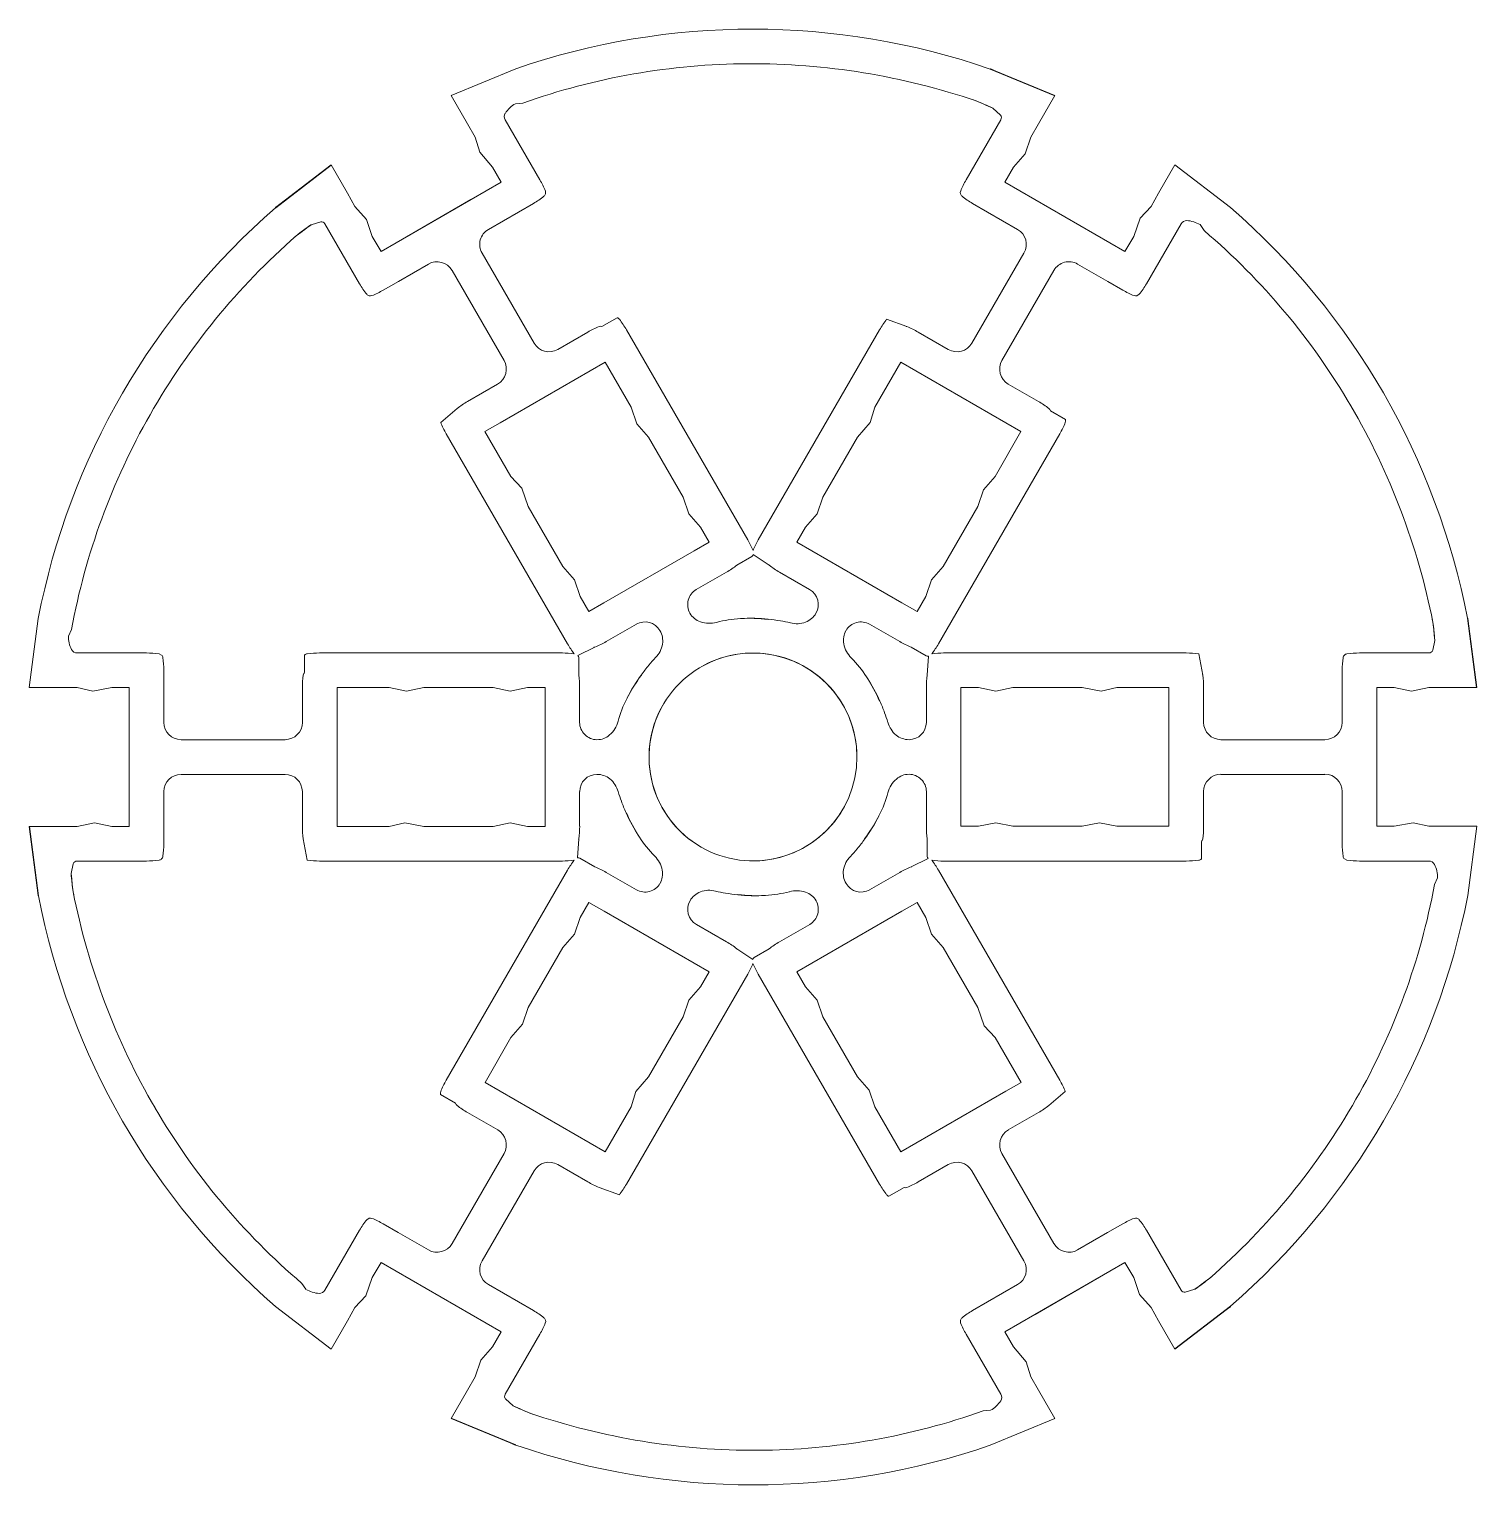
# Model space of a CAD drawing. Header units: millimetres. Extents: x 111 to 659, y 345 to 953.
# Drawn here: x 111.22 to 152.86, y 543.03 to 584.9 of the extents above; entities that cross this region are included whole.
import ezdxf

# ---------------------------------------------------------------- set-up
doc = ezdxf.new("R2010")
doc.units = ezdxf.units.MM
doc.header["$MEASUREMENT"] = 0
doc.layers.get('0').update_dxf_attribs({"linetype": 'CONTINUOUS', "lineweight": 0})

msp = doc.modelspace()

# ---------------------------------------------------------------- linework, layer by layer
for p, q in [((125.217, 583.76), (123.36, 582.991)), ((138.87, 583.759), (138.86, 583.753)), ((138.86, 583.753), (138.947, 583.725)), ((140.72, 582.986), (138.86, 583.753)), ((140.723, 582.992), (138.867, 583.76)), ((138.947, 583.725), (138.87, 583.759)), ((123.36, 582.991), (123.831, 582.176)), ((138.384, 582.863), (138.384, 582.863)), ((138.456, 582.838), (138.456, 582.838)), ((140.253, 582.177), (140.723, 582.992)), ((125.211, 582.756), (125.42, 582.772)), ((139.159, 582.43), (138.943, 582.625)), ((123.831, 582.176), (124.05, 581.796)), ((125.912, 580.568), (124.915, 582.296)), ((139.17, 582.295), (138.173, 580.568)), ((140.033, 581.797), (140.253, 582.177)), ((124.05, 581.796), (124.19, 581.357)), ((139.871, 581.316), (140.033, 581.797)), ((124.19, 581.357), (124.548, 580.934)), ((139.536, 580.934), (139.871, 581.316)), ((119.906, 580.997), (118.312, 579.773)), ((119.909, 580.991), (118.315, 579.764)), ((120.376, 580.182), (119.906, 580.997)), ((124.548, 580.934), (124.798, 580.5)), ((139.285, 580.501), (139.536, 580.934)), ((144.178, 580.997), (143.707, 580.182)), ((145.772, 579.773), (144.178, 580.997)), ((124.365, 580.25), (124.798, 580.5)), ((139.285, 580.501), (139.718, 580.251)), ((120.596, 579.802), (120.376, 580.182)), ((124.365, 580.25), (121.777, 578.756)), ((123.932, 580), (121.777, 578.756)), ((124.365, 580.25), (123.932, 580)), ((126.071, 580.241), (126.076, 580.16)), ((142.307, 578.756), (139.718, 580.251)), ((141.874, 579.006), (139.718, 580.251)), ((143.707, 580.182), (143.488, 579.802)), ((118.315, 579.764), (118.382, 579.825)), ((118.382, 579.825), (118.315, 579.775)), ((118.315, 579.775), (118.315, 579.764)), ((120.931, 579.421), (120.596, 579.802)), ((124.432, 579.139), (125.297, 579.638)), ((125.73, 579.888), (125.297, 579.638)), ((138.356, 579.888), (138.789, 579.638)), ((138.789, 579.638), (139.652, 579.139)), ((143.488, 579.802), (143.178, 579.462)), ((119.61, 579.361), (119.333, 579.271)), ((119.732, 579.303), (120.729, 577.576)), ((121.093, 578.94), (120.931, 579.421)), ((143.178, 579.462), (142.99, 578.94)), ((143.355, 577.576), (144.353, 579.303)), ((144.899, 579.277), (145.018, 579.104)), ((118.847, 578.906), (118.847, 578.906)), ((118.905, 578.956), (118.905, 578.956)), ((121.344, 578.506), (121.093, 578.94)), ((121.344, 578.506), (121.777, 578.756)), ((142.307, 578.756), (141.874, 579.006)), ((142.307, 578.756), (142.74, 578.506)), ((142.99, 578.94), (142.74, 578.506)), ((125.745, 575.869), (124.25, 578.459)), ((139.834, 578.459), (138.339, 575.869)), ((121.843, 577.644), (122.706, 578.143)), ((123.387, 577.961), (124.882, 575.371)), ((139.202, 575.371), (140.697, 577.961)), ((141.377, 578.143), (142.242, 577.644)), ((121.41, 577.394), (121.843, 577.644)), ((142.675, 577.394), (142.242, 577.644)), ((143.152, 577.275), (143.084, 577.23)), ((127.698, 576.35), (128.131, 576.6)), ((135.886, 576.555), (136.468, 576.345)), ((127.29, 576.186), (126.425, 575.687)), ((131.892, 570.21), (128.403, 576.254)), ((135.682, 576.254), (132.192, 570.21)), ((137.659, 575.687), (136.796, 576.186)), ((127.355, 575.071), (127.788, 575.321)), ((127.788, 575.321), (128.535, 574.028)), ((135.548, 574.028), (136.295, 575.322)), ((136.728, 575.072), (136.295, 575.322)), ((124.767, 573.577), (127.355, 575.071)), ((127.355, 575.071), (127.355, 575.071)), ((136.728, 575.072), (139.316, 573.577)), ((124.699, 574.691), (123.836, 574.192)), ((140.249, 574.192), (139.384, 574.691)), ((123.061, 573.589), (123.534, 573.988)), ((128.535, 574.028), (128.699, 573.547)), ((135.409, 573.588), (135.548, 574.028)), ((140.595, 573.92), (141.028, 573.67)), ((123.22, 573.262), (126.71, 567.218)), ((124.767, 573.577), (124.334, 573.327)), ((125.081, 572.033), (124.334, 573.327)), ((128.699, 573.547), (129.033, 573.165)), ((135.05, 573.166), (135.409, 573.588)), ((137.375, 567.217), (140.865, 573.261)), ((139.749, 573.327), (139.002, 572.034)), ((139.316, 573.577), (139.316, 573.577)), ((139.316, 573.577), (139.749, 573.327)), ((129.033, 573.165), (130.03, 571.438)), ((134.053, 571.438), (135.05, 573.166)), ((125.392, 571.693), (125.081, 572.033)), ((139.002, 572.034), (138.668, 571.652)), ((125.579, 571.171), (125.392, 571.693)), ((138.668, 571.652), (138.505, 571.171)), ((126.576, 569.443), (125.579, 571.171)), ((130.03, 571.438), (130.194, 570.957)), ((133.89, 570.957), (134.053, 571.438)), ((138.505, 571.171), (137.507, 569.444)), ((130.194, 570.957), (130.528, 570.575)), ((133.555, 570.576), (133.89, 570.957)), ((130.528, 570.575), (130.779, 570.142)), ((133.305, 570.142), (133.555, 570.576)), ((130.346, 569.892), (127.757, 568.397)), ((130.346, 569.892), (130.779, 570.142)), ((133.738, 569.892), (133.305, 570.142)), ((136.326, 568.398), (133.738, 569.892)), ((126.911, 569.062), (126.576, 569.443)), ((132.011, 569.734), (131.578, 569.484)), ((132.051, 569.786), (132.506, 569.483)), ((137.507, 569.444), (137.173, 569.062)), ((127.074, 568.581), (126.911, 569.062)), ((130.412, 568.781), (131.277, 569.28)), ((132.808, 569.279), (133.671, 568.781)), ((137.173, 569.062), (137.009, 568.582)), ((127.324, 568.147), (127.074, 568.581)), ((127.757, 568.397), (127.324, 568.147)), ((136.326, 568.398), (136.759, 568.148)), ((137.009, 568.582), (136.759, 568.148)), ((111.487, 567.952), (111.224, 565.96)), ((127.823, 567.286), (128.687, 567.784)), ((135.397, 567.784), (136.262, 567.285)), ((151.578, 567.922), (151.578, 567.922)), ((151.593, 567.847), (151.593, 567.847)), ((152.587, 567.955), (152.607, 567.866)), ((152.597, 567.949), (152.587, 567.955)), ((152.853, 565.96), (152.587, 567.955)), ((152.86, 565.96), (152.597, 567.953)), ((152.607, 567.866), (152.597, 567.949)), ((112.354, 567.445), (112.444, 567.634)), ((114.599, 566.958), (112.604, 566.958)), ((114.961, 566.932), (115.034, 566.896)), ((126.559, 566.958), (119.58, 566.958)), ((127.006, 566.884), (127.496, 567.127)), ((132.042, 566.956), (132.042, 566.956)), ((137.022, 566.876), (136.589, 567.126)), ((144.504, 566.957), (137.525, 566.957)), ((144.866, 566.932), (144.976, 566.322)), ((151.48, 566.957), (149.486, 566.957)), ((151.591, 567.034), (151.652, 567.319)), ((119.145, 566.396), (119.145, 566.896)), ((127.032, 566.823), (127.032, 566.323)), ((137.087, 566.868), (137.052, 566.322)), ((115.096, 566.46), (115.096, 565.96)), ((148.988, 566.459), (148.988, 565.959)), ((111.224, 565.96), (112.165, 565.96)), ((112.165, 565.96), (112.604, 565.96)), ((112.604, 565.96), (113.054, 565.861)), ((113.054, 565.861), (113.6, 565.96)), ((113.6, 565.96), (114.101, 565.96)), ((114.101, 565.46), (114.101, 565.96)), ((115.096, 564.962), (115.096, 565.96)), ((119.082, 565.96), (119.082, 564.962)), ((120.081, 565.96), (121.575, 565.96)), ((120.081, 565.46), (120.081, 565.96)), ((121.575, 565.96), (122.073, 565.861)), ((122.073, 565.861), (122.571, 565.96)), ((122.571, 565.96), (124.565, 565.96)), ((124.565, 565.96), (125.063, 565.861)), ((125.063, 565.861), (125.561, 565.96)), ((125.561, 565.96), (126.062, 565.96)), ((126.062, 565.46), (126.062, 565.96)), ((127.057, 564.962), (127.057, 565.96)), ((137.027, 565.959), (137.027, 564.962)), ((138.023, 565.96), (138.523, 565.96)), ((138.023, 565.46), (138.023, 565.96)), ((138.523, 565.96), (139.021, 565.861)), ((139.021, 565.861), (139.519, 565.96)), ((139.519, 565.96), (141.513, 565.96)), ((141.513, 565.96), (142.059, 565.861)), ((142.059, 565.861), (142.509, 565.96)), ((142.509, 565.96), (144.003, 565.96)), ((144.003, 565.46), (144.003, 565.96)), ((145.002, 564.962), (145.002, 565.959)), ((148.988, 565.959), (148.988, 564.962)), ((149.983, 565.96), (150.484, 565.96)), ((149.983, 565.96), (149.983, 565.46)), ((150.484, 565.96), (150.982, 565.861)), ((150.982, 565.861), (151.48, 565.96)), ((151.48, 565.96), (151.919, 565.96)), ((151.919, 565.96), (152.86, 565.96)), ((114.101, 565.46), (114.101, 562.471)), ((114.101, 565.46), (114.101, 564.96)), ((120.081, 562.471), (120.081, 565.46)), ((120.081, 565.46), (120.081, 565.46)), ((126.062, 565.46), (126.062, 562.471)), ((129.452, 565.461), (129.452, 565.461)), ((134.632, 565.461), (134.632, 565.461)), ((138.023, 562.472), (138.023, 565.46)), ((144.003, 565.46), (144.003, 562.472)), ((149.983, 562.472), (149.983, 565.46)), ((149.983, 562.972), (149.983, 565.46)), ((114.101, 564.96), (114.101, 562.471)), ((118.585, 564.464), (115.594, 564.464)), ((148.49, 564.464), (145.499, 564.464)), ((115.594, 563.467), (118.585, 563.467)), ((145.499, 563.467), (148.49, 563.467)), ((115.096, 561.972), (115.096, 562.969)), ((119.082, 562.969), (119.082, 561.972)), ((127.057, 561.972), (127.057, 562.969)), ((137.027, 562.97), (137.027, 561.971)), ((145.002, 561.971), (145.002, 562.97)), ((148.988, 562.97), (148.988, 561.971)), ((149.983, 562.472), (149.983, 562.972)), ((114.101, 561.971), (114.101, 562.471)), ((120.081, 562.471), (120.081, 561.971)), ((126.062, 562.471), (126.062, 561.971)), ((129.452, 562.47), (129.452, 562.47)), ((134.632, 562.47), (134.632, 562.47)), ((138.023, 562.472), (138.023, 561.972)), ((144.003, 562.472), (144.003, 562.472)), ((144.003, 562.472), (144.003, 561.972)), ((149.983, 562.472), (149.983, 561.972)), ((111.224, 561.971), (111.487, 559.979)), ((112.165, 561.971), (111.224, 561.971)), ((111.231, 561.971), (111.497, 559.976)), ((112.604, 561.971), (112.165, 561.971)), ((113.102, 562.07), (112.604, 561.971)), ((113.6, 561.971), (113.102, 562.07)), ((114.101, 561.971), (113.6, 561.971)), ((115.096, 561.472), (115.096, 561.972)), ((121.575, 561.971), (120.081, 561.971)), ((122.025, 562.07), (121.575, 561.971)), ((122.571, 561.971), (122.025, 562.07)), ((124.565, 561.971), (122.571, 561.971)), ((125.063, 562.07), (124.565, 561.971)), ((125.561, 561.971), (125.063, 562.07)), ((126.062, 561.971), (125.561, 561.971)), ((138.523, 561.972), (138.023, 561.972)), ((139.021, 562.07), (138.523, 561.972)), ((139.519, 561.972), (139.021, 562.07)), ((141.513, 561.972), (139.519, 561.972)), ((142.011, 562.07), (141.513, 561.972)), ((142.509, 561.972), (142.011, 562.07)), ((144.003, 561.972), (142.509, 561.972)), ((148.988, 561.471), (148.988, 561.971)), ((150.484, 561.972), (149.983, 561.972)), ((151.03, 562.07), (150.484, 561.972)), ((151.48, 561.972), (151.03, 562.07)), ((151.919, 561.972), (151.48, 561.972)), ((152.86, 561.972), (151.919, 561.972)), ((152.597, 559.979), (152.86, 561.972)), ((119.218, 561), (119.108, 561.609)), ((126.997, 561.063), (127.032, 561.609)), ((137.052, 561.108), (137.052, 561.608)), ((144.939, 561.535), (144.939, 561.035)), ((112.493, 560.897), (112.433, 560.612)), ((112.604, 560.974), (114.599, 560.974)), ((119.58, 560.974), (126.559, 560.974)), ((126.709, 560.714), (123.22, 554.67)), ((127.062, 561.055), (127.495, 560.805)), ((128.687, 560.147), (127.822, 560.646)), ((132.042, 560.975), (132.042, 560.975)), ((136.261, 560.645), (135.397, 560.147)), ((137.078, 561.048), (136.588, 560.805)), ((140.864, 554.669), (137.374, 560.713)), ((137.525, 560.973), (144.504, 560.973)), ((149.123, 560.999), (149.05, 561.035)), ((149.486, 560.973), (151.48, 560.973)), ((151.73, 560.486), (151.64, 560.297)), ((111.497, 559.976), (111.477, 560.066)), ((111.477, 560.066), (111.487, 559.982)), ((111.487, 559.982), (111.497, 559.976)), ((112.491, 560.084), (112.491, 560.084)), ((112.506, 560.009), (112.506, 560.009)), ((127.075, 559.35), (127.325, 559.783)), ((127.758, 559.533), (127.325, 559.783)), ((127.758, 559.533), (130.346, 558.039)), ((133.738, 558.039), (136.327, 559.534)), ((136.327, 559.534), (136.76, 559.784)), ((136.76, 559.784), (137.01, 559.35)), ((126.911, 558.869), (127.075, 559.35)), ((131.276, 558.652), (130.413, 559.15)), ((133.672, 559.151), (132.807, 558.651)), ((137.01, 559.35), (137.173, 558.869)), ((126.577, 558.487), (126.911, 558.869)), ((137.173, 558.869), (137.508, 558.488)), ((125.579, 556.76), (126.577, 558.487)), ((132.033, 558.145), (131.578, 558.448)), ((132.073, 558.198), (132.506, 558.448)), ((137.508, 558.488), (138.505, 556.761)), ((128.402, 551.678), (131.892, 557.722)), ((130.346, 558.039), (130.779, 557.789)), ((130.779, 557.789), (130.529, 557.355)), ((132.192, 557.721), (135.681, 551.677)), ((133.738, 558.039), (133.305, 557.789)), ((133.556, 557.356), (133.305, 557.789)), ((130.529, 557.355), (130.194, 556.974)), ((133.89, 556.974), (133.556, 557.356)), ((130.194, 556.974), (130.031, 556.493)), ((134.054, 556.493), (133.89, 556.974)), ((125.416, 556.28), (125.579, 556.76)), ((130.031, 556.493), (129.034, 554.766)), ((135.051, 554.766), (134.054, 556.493)), ((138.505, 556.761), (138.692, 556.238)), ((125.082, 555.898), (125.416, 556.28)), ((138.692, 556.238), (139.003, 555.898)), ((124.335, 554.604), (125.082, 555.898)), ((139.003, 555.898), (139.75, 554.605)), ((124.768, 554.354), (124.335, 554.604)), ((129.034, 554.766), (128.675, 554.343)), ((135.385, 554.384), (135.051, 554.766)), ((135.549, 553.904), (135.385, 554.384)), ((139.317, 554.355), (139.75, 554.605)), ((123.489, 554.011), (123.056, 554.261)), ((127.356, 552.86), (124.768, 554.354)), ((124.768, 554.354), (124.768, 554.354)), ((128.675, 554.343), (128.536, 553.903)), ((139.317, 554.355), (136.729, 552.86)), ((141.023, 554.342), (140.55, 553.943)), ((123.835, 553.74), (124.7, 553.24)), ((128.536, 553.903), (127.789, 552.61)), ((136.296, 552.61), (135.549, 553.904)), ((139.385, 553.241), (140.248, 553.739)), ((127.356, 552.86), (127.789, 552.61)), ((136.729, 552.86), (136.296, 552.61)), ((136.729, 552.86), (136.729, 552.86)), ((124.882, 552.56), (123.387, 549.971)), ((140.697, 549.971), (139.202, 552.56)), ((124.25, 549.472), (125.745, 552.062)), ((126.425, 552.244), (127.289, 551.746)), ((136.794, 551.745), (137.659, 552.244)), ((138.339, 552.062), (139.834, 549.472)), ((128.198, 551.376), (127.616, 551.586)), ((136.386, 551.581), (135.953, 551.331)), ((120.932, 550.657), (121, 550.702)), ((120.729, 550.355), (119.731, 548.628)), ((121.409, 550.538), (121.842, 550.288)), ((122.707, 549.788), (121.842, 550.288)), ((142.241, 550.287), (141.378, 549.789)), ((142.674, 550.537), (142.241, 550.287)), ((144.352, 548.628), (143.355, 550.355)), ((121.094, 548.991), (121.344, 549.425)), ((121.778, 549.175), (121.344, 549.425)), ((142.74, 549.425), (142.307, 549.175)), ((142.74, 549.425), (142.991, 548.992)), ((120.907, 548.469), (121.094, 548.991)), ((121.778, 549.175), (124.366, 547.681)), ((121.778, 549.175), (122.211, 548.925)), ((122.211, 548.925), (124.366, 547.681)), ((139.719, 547.681), (142.307, 549.175)), ((140.152, 547.931), (142.307, 549.175)), ((142.991, 548.992), (143.153, 548.511)), ((145.179, 548.975), (145.179, 548.975)), ((145.237, 549.025), (145.237, 549.025)), ((119.185, 548.655), (119.066, 548.827)), ((125.295, 548.294), (124.432, 548.792)), ((139.652, 548.792), (138.787, 548.293)), ((143.153, 548.511), (143.489, 548.129)), ((144.474, 548.57), (144.751, 548.66)), ((118.312, 548.158), (119.906, 546.934)), ((120.377, 547.749), (120.596, 548.129)), ((120.596, 548.129), (120.907, 548.469)), ((125.729, 548.044), (125.295, 548.294)), ((138.354, 548.043), (138.787, 548.293)), ((143.489, 548.129), (143.708, 547.749)), ((144.175, 546.94), (145.77, 548.167)), ((144.178, 546.934), (145.772, 548.158)), ((145.77, 548.167), (145.702, 548.106)), ((145.702, 548.106), (145.77, 548.156)), ((145.77, 548.156), (145.77, 548.167)), ((119.906, 546.934), (120.377, 547.749)), ((124.799, 547.431), (124.366, 547.681)), ((138.013, 547.69), (138.008, 547.771)), ((139.719, 547.681), (139.286, 547.431)), ((139.719, 547.681), (140.152, 547.931)), ((143.708, 547.749), (144.178, 546.934)), ((124.799, 547.431), (124.549, 546.997)), ((124.914, 545.636), (125.911, 547.363)), ((138.172, 547.363), (139.169, 545.636)), ((139.536, 546.997), (139.286, 547.431)), ((124.549, 546.997), (124.213, 546.615)), ((139.894, 546.574), (139.536, 546.997)), ((124.213, 546.615), (124.051, 546.134)), ((140.034, 546.135), (139.894, 546.574)), ((124.051, 546.134), (123.831, 545.754)), ((140.254, 545.755), (140.034, 546.135)), ((123.831, 545.754), (123.361, 544.94)), ((140.724, 544.94), (140.254, 545.755)), ((124.925, 545.501), (125.141, 545.307)), ((138.873, 545.175), (138.664, 545.159)), ((123.361, 544.94), (125.217, 544.171)), ((123.364, 544.945), (125.224, 544.178)), ((125.628, 545.093), (125.628, 545.093)), ((125.701, 545.068), (125.701, 545.068)), ((138.867, 544.172), (140.724, 544.94)), ((125.224, 544.178), (125.137, 544.206)), ((125.137, 544.206), (125.214, 544.173)), ((125.214, 544.173), (125.224, 544.178))]:
    msp.add_line(p, q)
for centre, radius, start, end in [((132.029, 563.996), 20.905, 70.9271, 109.0175), ((131.995, 564.255), 19.65, 90.2873, 109.5498), ((131.997, 563.832), 20.073, 71.2308, 90.2874), ((134.373, 572.68), 10.944, 65.3206, 68.5029), ((135.439, 575.25), 8.165, 64.6382, 68.313), ((125.07, 582.385), 0.18, 147.2236, 210), ((125.609, 582.039), 0.82, 119.0065, 147.2236), ((139.067, 582.355), 0.119, 330, 39.2883), ((123.691, 579.286), 2.565, 21.8699, 29.9999), ((140.392, 579.287), 2.562, 150, 158.1392), ((124.447, 582.11), 2.565, 300.0001, 308.1302), ((125.951, 580.193), 0.129, 308.1295, 344.9995), ((138.133, 580.193), 0.129, 158.1398, 195.033), ((138.134, 580.193), 0.129, 195.0319, 231.8785), ((139.641, 582.114), 2.571, 231.879, 240.0001), ((132.009, 563.969), 20.905, 130.9271, 169.0175), ((132.062, 563.992), 20.905, 10.9271, 49.0175), ((125.661, 570.341), 10.944, 125.3206, 128.5029), ((123.967, 572.55), 8.165, 124.6382, 128.313), ((119.629, 579.244), 0.119, 30, 99.2883), ((124.681, 578.708), 0.498, 120, 210), ((139.403, 578.708), 0.498, 330.0324, 60.0323), ((144.508, 579.213), 0.18, 87.2236, 150), ((144.477, 578.574), 0.82, 59.0065, 87.2236), ((132.269, 564.151), 19.65, 30.2873, 49.5498), ((132.135, 563.86), 20.073, 131.2308, 150.2874), ((122.955, 577.711), 0.498, 30.0324, 120.0323), ((141.129, 577.712), 0.498, 60, 150), ((122.948, 578.857), 2.562, 210, 218.1392), ((120.125, 579.621), 2.571, 291.879, 300.0001), ((143.958, 579.615), 2.565, 240.0001, 248.1302), ((141.134, 578.858), 2.565, 321.8699, 329.9999), ((121.034, 577.355), 0.129, 218.1398, 255.033), ((121.034, 577.355), 0.129, 255.0319, 291.8785), ((143.05, 577.354), 0.129, 248.1295, 284.9995), ((128.098, 576.476), 0.129, 38.1302, 75.0001), ((126.182, 574.972), 2.565, 30, 38.1301), ((137.901, 574.973), 2.562, 141.8608, 150), ((128.572, 573.965), 2.565, 111.8699, 119.9999), ((127.665, 576.226), 0.129, 74.9999, 111.8698), ((136.42, 576.225), 0.129, 68.1212, 78.1124), ((135.51, 573.959), 2.571, 59.9999, 68.121), ((126.176, 576.118), 0.498, 210, 300), ((137.908, 576.119), 0.498, 239.9677, 329.9676), ((124.45, 575.122), 0.498, 299.9677, 29.9676), ((139.633, 575.122), 0.498, 150, 240), ((125.121, 571.966), 2.571, 119.9999, 128.121), ((138.967, 571.97), 2.565, 51.8699, 59.9999), ((131.904, 563.938), 20.073, 11.2308, 30.2874), ((131.768, 564.07), 19.65, 150.2873, 169.5498), ((123.614, 573.887), 0.129, 128.1212, 138.3148), ((140.471, 573.886), 0.129, 14.9999, 51.8698), ((140.904, 573.636), 0.129, 338.1302, 15.0001), ((125.439, 574.543), 2.562, 201.8608, 210), ((138.643, 574.544), 2.565, 330, 338.1301), ((129.671, 568.927), 2.565, 22.402, 29.9999), ((134.411, 568.929), 2.562, 150, 157.5963), ((129.995, 571.501), 2.565, 300.0001, 308.1302), ((131.932, 569.835), 0.129, 308.1295, 337.7147), ((132.586, 569.585), 0.129, 223.4593, 231.8793), ((134.094, 571.506), 2.571, 231.8789, 240), ((130.661, 568.349), 0.498, 119.9999, 210), ((133.422, 568.349), 0.498, 330.0324, 60.0323), ((128.936, 567.353), 0.498, 30.0324, 120.0323), ((130.709, 568.377), 0.553, 209.9999, 251.0353), ((130.786, 568.601), 0.79, 251.0353, 285.1243), ((131.869, 564.532), 3.421, 93.1922, 104.859), ((131.928, 563.475), 4.48, 83.0012, 93.1922), ((131.971, 563.46), 4.496, 83.5371, 93.4184), ((131.905, 562.182), 5.774, 80.7794, 84.3218), ((132.205, 564.024), 3.907, 76.473, 80.7796), ((133.303, 568.507), 0.708, 254.9202, 290.6354), ((133.345, 568.394), 0.587, 290.6355, 330), ((135.148, 567.353), 0.498, 59.9999, 150), ((140.754, 566.304), 10.944, 5.3206, 8.5029), ((143.513, 566.666), 8.165, 4.6382, 8.313), ((113.173, 567.431), 0.82, 179.0065, 207.2236), ((128.859, 567.309), 0.587, 350.6355, 30), ((135.195, 567.326), 0.553, 149.9999, 191.0353), ((112.604, 567.138), 0.18, 207.2236, 270), ((114.599, 564.393), 2.565, 81.8699, 89.9999), ((119.236, 566.805), 0.129, 98.1302, 135.0001), ((119.58, 564.393), 2.565, 90, 98.1301), ((126.559, 564.393), 2.565, 82.402, 89.9999), ((128.929, 568.499), 2.562, 210, 217.5963), ((127.448, 567.246), 0.129, 275.7787, 291.8793), ((126.538, 569.512), 2.571, 291.8789, 300), ((132.042, 563.966), 2.99, 90.0027, 180.0027), ((128.739, 567.328), 0.708, 314.9202, 350.6354), ((132.042, 563.966), 2.99, 30, 120), ((132.042, 563.966), 2.99, 30.0027, 120.0027), ((132.042, 563.966), 2.99, 359.9973, 89.9973), ((132.042, 563.966), 2.99, 359.9999, 90), ((135.428, 567.371), 0.79, 191.0353, 225.1243), ((137.544, 569.507), 2.565, 240.0001, 248.1302), ((135.154, 568.5), 2.565, 322.402, 329.9999), ((137.525, 564.395), 2.562, 90, 97.5963), ((144.504, 564.395), 2.562, 81.8608, 90), ((149.141, 566.804), 0.129, 98.1398, 135.033), ((149.486, 564.395), 2.562, 90, 98.1392), ((151.48, 567.077), 0.119, 270, 339.2883), ((114.943, 566.805), 0.129, 8.1295, 44.9995), ((112.531, 566.46), 2.565, 0.0001, 8.1302), ((126.904, 566.805), 0.129, 8.1295, 37.7147), ((133.519, 562.955), 5.774, 140.7794, 144.3218), ((132.072, 564.136), 3.907, 136.473, 140.7796), ((132.446, 564.398), 3.421, 33.1922, 44.859), ((137.07, 566.996), 0.129, 248.1295, 277.7147), ((151.558, 566.459), 2.571, 171.879, 180.0001), ((149.141, 566.804), 0.129, 135.0319, 171.8785), ((121.648, 565.96), 2.565, 171.8699, 179.9999), ((119.236, 566.305), 0.129, 134.9999, 171.8698), ((124.492, 565.96), 2.565, 0.0001, 8.1302), ((132.41, 563.622), 4.48, 143.0012, 153.1922), ((132.444, 563.651), 4.496, 143.5371, 153.4184), ((131.56, 563.819), 4.48, 23.0012, 33.1922), ((131.568, 563.775), 4.496, 23.5371, 33.4184), ((139.598, 565.959), 2.571, 171.8789, 180), ((137.18, 566.304), 0.129, 164.8202, 171.8793), ((144.848, 566.304), 0.129, 8.1212, 17.4324), ((142.431, 565.959), 2.571, 359.9999, 8.121), ((131.465, 564.099), 3.421, 153.1922, 164.859), ((132.042, 563.966), 2.99, 150.0027, 240.0027), ((132.042, 563.966), 2.99, 150, 240), ((130.429, 563.192), 5.774, 20.7794, 24.3218), ((115.594, 564.962), 0.498, 180, 270), ((118.585, 564.962), 0.498, 270, 0), ((127.555, 564.962), 0.498, 179.9999, 270), ((127.399, 565.195), 0.79, 311.0353, 345.1243), ((132.174, 563.854), 3.907, 16.473, 20.7796), ((136.606, 565.145), 0.708, 194.9202, 230.6354), ((136.529, 564.962), 0.498, 270.0324, 0.0323), ((145.5, 564.962), 0.498, 179.9677, 269.9676), ((148.489, 564.962), 0.498, 270.0324, 0.0323), ((127.555, 565.016), 0.553, 269.9999, 311.0353), ((136.529, 565.051), 0.587, 230.6355, 270), ((132.042, 563.966), 2.99, 270, 0), ((115.595, 562.969), 0.498, 90.0324, 180.0323), ((118.584, 562.969), 0.498, 359.9677, 89.9676), ((127.556, 562.969), 0.498, 90.0324, 180.0323), ((127.555, 562.88), 0.587, 50.6355, 90), ((127.478, 562.787), 0.708, 14.9202, 50.6354), ((136.685, 562.736), 0.79, 131.0353, 165.1243), ((136.529, 562.915), 0.553, 89.9999, 131.0353), ((136.529, 562.97), 0.498, 359.9999, 90), ((145.499, 562.97), 0.498, 90, 180), ((148.49, 562.97), 0.498, 360, 90), ((131.91, 564.077), 3.907, 196.473, 200.7796), ((132.619, 563.832), 3.421, 333.1922, 344.859), ((133.655, 564.739), 5.774, 200.7794, 204.3218), ((132.516, 564.157), 4.496, 203.5371, 213.4184), ((132.524, 564.113), 4.48, 203.0012, 213.1922), ((132.042, 563.966), 2.99, 239.9999, 330), ((121.653, 561.972), 2.571, 179.9999, 188.121), ((124.487, 561.972), 2.571, 351.8789, 0), ((131.674, 564.31), 4.48, 323.0012, 333.1922), ((131.64, 564.28), 4.496, 323.5371, 333.4184), ((139.592, 561.971), 2.565, 180.0001, 188.1302), ((142.437, 561.971), 2.565, 351.8699, 359.9999), ((126.904, 561.627), 0.129, 339.8612, 351.8793), ((131.638, 563.533), 3.421, 213.1922, 224.859), ((130.566, 564.976), 5.774, 320.7794, 324.3218), ((144.848, 561.626), 0.129, 314.9999, 351.8698), ((114.943, 561.127), 0.129, 315.0319, 351.8785), ((112.526, 561.472), 2.571, 351.879, 0.0001), ((127.014, 560.936), 0.129, 68.1295, 97.7147), ((128.656, 560.56), 0.79, 11.0353, 45.1243), ((135.345, 560.603), 0.708, 134.9202, 170.6354), ((132.012, 563.796), 3.907, 316.473, 320.7796), ((137.18, 561.126), 0.129, 188.1295, 217.7147), ((151.553, 561.471), 2.565, 180.0001, 188.1302), ((149.141, 561.126), 0.129, 188.1295, 224.9995), ((112.604, 560.855), 0.119, 90, 159.2883), ((114.599, 563.536), 2.562, 270, 278.1392), ((114.943, 561.127), 0.129, 278.1398, 315.033), ((119.58, 563.536), 2.562, 261.8608, 270), ((126.559, 563.536), 2.562, 270, 277.5963), ((128.93, 559.431), 2.565, 142.402, 149.9999), ((126.54, 558.425), 2.565, 60.0001, 68.1302), ((128.889, 560.605), 0.553, 329.9999, 11.0353), ((135.225, 560.623), 0.587, 170.6355, 210), ((137.546, 558.419), 2.571, 111.8789, 120), ((136.636, 560.685), 0.129, 101.9896, 111.8793), ((137.525, 563.538), 2.565, 262.402, 269.9999), ((135.155, 559.432), 2.562, 30, 37.5963), ((144.504, 563.538), 2.565, 270, 278.1301), ((144.848, 561.126), 0.129, 278.1302, 315.0001), ((149.486, 563.538), 2.565, 261.8699, 269.9999), ((151.48, 560.793), 0.18, 27.2236, 90), ((150.911, 560.501), 0.82, 359.0065, 27.2236), ((120.571, 561.265), 8.165, 184.6079, 188.313), ((123.33, 561.627), 10.944, 185.3206, 188.5029), ((128.936, 560.578), 0.498, 239.9999, 330), ((135.148, 560.578), 0.498, 210.0324, 300.0323), ((132.316, 563.861), 19.65, 330.2873, 349.5498), ((132.022, 563.939), 20.905, 190.9271, 229.0175), ((132.18, 563.994), 20.073, 191.2308, 210.2874), ((130.662, 559.582), 0.498, 150.0324, 240.0323), ((130.739, 559.537), 0.587, 110.6355, 150), ((130.781, 559.424), 0.708, 74.9202, 110.6354), ((131.88, 563.907), 3.907, 256.473, 260.7796), ((132.179, 565.749), 5.774, 260.7794, 264.3218), ((132.113, 564.471), 4.496, 263.5371, 273.4184), ((132.156, 564.457), 4.48, 263.0012, 273.1922), ((132.215, 563.399), 3.421, 273.1922, 284.859), ((133.298, 559.33), 0.79, 71.0353, 105.1243), ((133.375, 559.555), 0.553, 29.9999, 71.0353), ((133.423, 559.582), 0.498, 299.9999, 30), ((132.075, 563.962), 20.905, 310.9271, 349.0175), ((129.991, 556.426), 2.571, 51.8789, 60), ((134.089, 556.43), 2.565, 120.0001, 128.1302), ((131.498, 558.347), 0.129, 43.3803, 51.8793), ((132.152, 558.096), 0.129, 128.1295, 157.7147), ((129.673, 559.003), 2.562, 330, 337.5963), ((134.413, 559.004), 2.565, 202.402, 209.9999), ((125.441, 553.387), 2.565, 150, 158.1301), ((138.645, 553.388), 2.562, 21.8608, 30), ((123.18, 554.295), 0.129, 158.1302, 195.0001), ((123.613, 554.045), 0.129, 194.9999, 231.8698), ((125.117, 555.961), 2.565, 231.8699, 239.9999), ((138.963, 555.965), 2.571, 299.9999, 308.121), ((140.47, 554.044), 0.129, 308.1212, 315.5058), ((131.949, 564.071), 20.073, 311.2308, 330.2874), ((131.815, 563.78), 19.65, 210.2873, 229.5498), ((124.451, 552.809), 0.498, 330, 60), ((139.634, 552.809), 0.498, 119.9677, 209.9676), ((126.176, 551.813), 0.498, 59.9677, 149.9676), ((137.908, 551.813), 0.498, 30, 120), ((128.574, 553.972), 2.571, 239.9999, 248.121), ((127.664, 551.706), 0.129, 248.1212, 251.3682), ((126.183, 552.959), 2.562, 321.8608, 330), ((137.903, 552.96), 2.565, 210, 218.1301), ((136.419, 551.706), 0.129, 254.9999, 291.8698), ((135.512, 553.966), 2.565, 291.8699, 299.9999), ((135.986, 551.456), 0.129, 218.1302, 255.0001), ((122.95, 549.073), 2.565, 141.8699, 149.9999), ((121.034, 550.577), 0.129, 68.1295, 104.9995), ((120.126, 548.316), 2.565, 60.0001, 68.1302), ((143.96, 548.311), 2.571, 111.879, 120.0001), ((143.05, 550.576), 0.129, 75.0319, 111.8785), ((143.05, 550.577), 0.129, 38.1398, 75.033), ((141.136, 549.074), 2.562, 30, 38.1392), ((122.956, 550.22), 0.498, 240, 330), ((141.129, 550.22), 0.498, 210.0324, 300.0323), ((124.681, 549.224), 0.498, 150.0324, 240.0323), ((139.403, 549.223), 0.498, 300, 30), ((138.423, 557.59), 10.944, 305.3206, 308.5029), ((140.117, 555.382), 8.165, 304.6382, 308.313), ((119.607, 549.357), 0.82, 239.0065, 267.2236), ((119.576, 548.718), 0.18, 267.2236, 330), ((144.455, 548.687), 0.119, 210, 279.2883), ((124.443, 545.817), 2.571, 51.879, 60.0001), ((123.692, 548.644), 2.562, 330, 338.1392), ((125.95, 547.738), 0.129, 15.0319, 51.8785), ((125.951, 547.738), 0.129, 338.1398, 15.033), ((138.133, 547.738), 0.129, 128.1295, 164.9995), ((140.393, 548.645), 2.565, 201.8699, 209.9999), ((139.637, 545.822), 2.565, 120.0001, 128.1302), ((125.017, 545.576), 0.119, 150, 219.2883), ((139.014, 545.546), 0.18, 327.2236, 30), ((129.711, 555.251), 10.944, 245.3206, 248.5029), ((128.645, 552.681), 8.165, 244.6382, 248.313), ((132.089, 563.676), 19.65, 270.2873, 289.5498), ((138.476, 545.892), 0.82, 299.0065, 327.2236), ((132.087, 564.099), 20.073, 251.2308, 270.2874), ((132.055, 563.935), 20.905, 250.9271, 289.0175)]:
    msp.add_arc(centre, radius, start, end)

doc.saveas('drawing.dxf')
